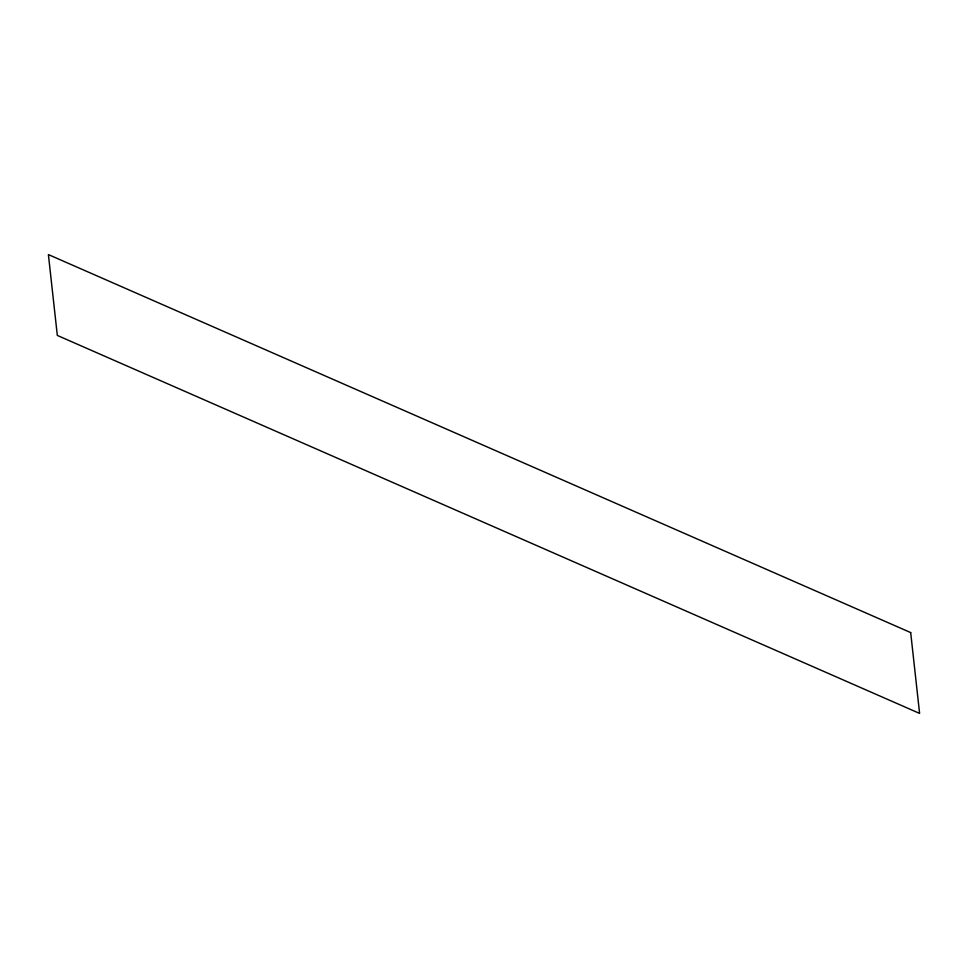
<?xml version="1.0" encoding="UTF-8"?>
<svg xmlns="http://www.w3.org/2000/svg" width="968" height="968" viewBox="0 0 968 968"><rect width="100%" height="100%" fill="white"/><g stroke="black" fill="none" stroke-linecap="round" stroke-linejoin="round"><path stroke-width="1.45" d="M910.682 632.576L48.4 254.584L57.318 335.424L919.6 713.416L910.682 632.576"/></g></svg>
